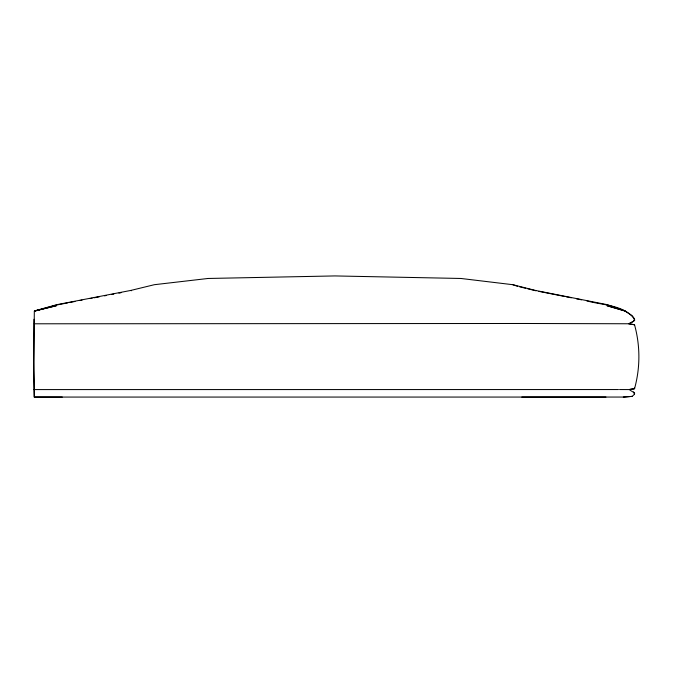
<?xml version="1.0" encoding="UTF-8"?>
<svg xmlns="http://www.w3.org/2000/svg" width="673" height="673" viewBox="0 0 673 673"><rect width="100%" height="100%" fill="white"/><g stroke="black" fill="none" stroke-linecap="round" stroke-linejoin="round"><path stroke-width="1.01" d="M34.003 319.263L33.734 361.796L34.416 397.07L605.927 397.062M521.802 397.07L624.544 397.053L632.132 396.372L634.471 394.294L634.614 392.982L629.81 390.046M629.827 389.415L634.546 388.632L634.656 388.069L633.587 388.826L634.546 388.632C640.343 367.677 640.301 345.729 634.538 324.773L628.843 323.763L524.225 323.486L34.281 323.797M62.269 397.07L34.13 397.053L33.751 370.116L34.323 311.153L56.423 305.71L34.416 310.951L56.768 304.692L130.84 290.425L154.369 284.696L208.058 278.471L334.918 275.93L460.938 278.471L512.801 284.696L535.414 290.425L607.324 304.692L625.116 310.951L606.987 305.71L625.116 311.086L632.132 315.671L634.471 318.977L633.545 321.315L628.843 323.763L634.53 324.773M628.826 323.78L633.537 321.29L634.706 320.289L634.471 318.977M67.897 302.842L56.801 304.978L34.39 311.162M69.916 302.455L74.955 301.479M80.003 300.511L82.013 300.124M90.081 298.568L92.1 298.181M94.144 297.794L99.301 296.818M104.466 295.842L106.536 295.455M111.701 294.48L113.762 294.093M118.928 293.117L120.989 292.73M634.546 388.632L628.885 389.574L619.522 389.549M623.324 397.036L632.132 396.372M34.045 389.583L618.479 389.549M538.93 291.384L564.226 296.389M566.254 296.785L571.31 297.786M576.45 298.812L581.598 299.838M586.755 300.865C602.604 305.323 623.711 304.701 634.479 319.002M517.562 286.311L512.801 284.696M519.598 286.807L525.706 288.296M527.741 288.793L535.893 290.778M130.84 290.425L131.319 290.778M633.537 391.947L634.471 394.294"/></g></svg>
